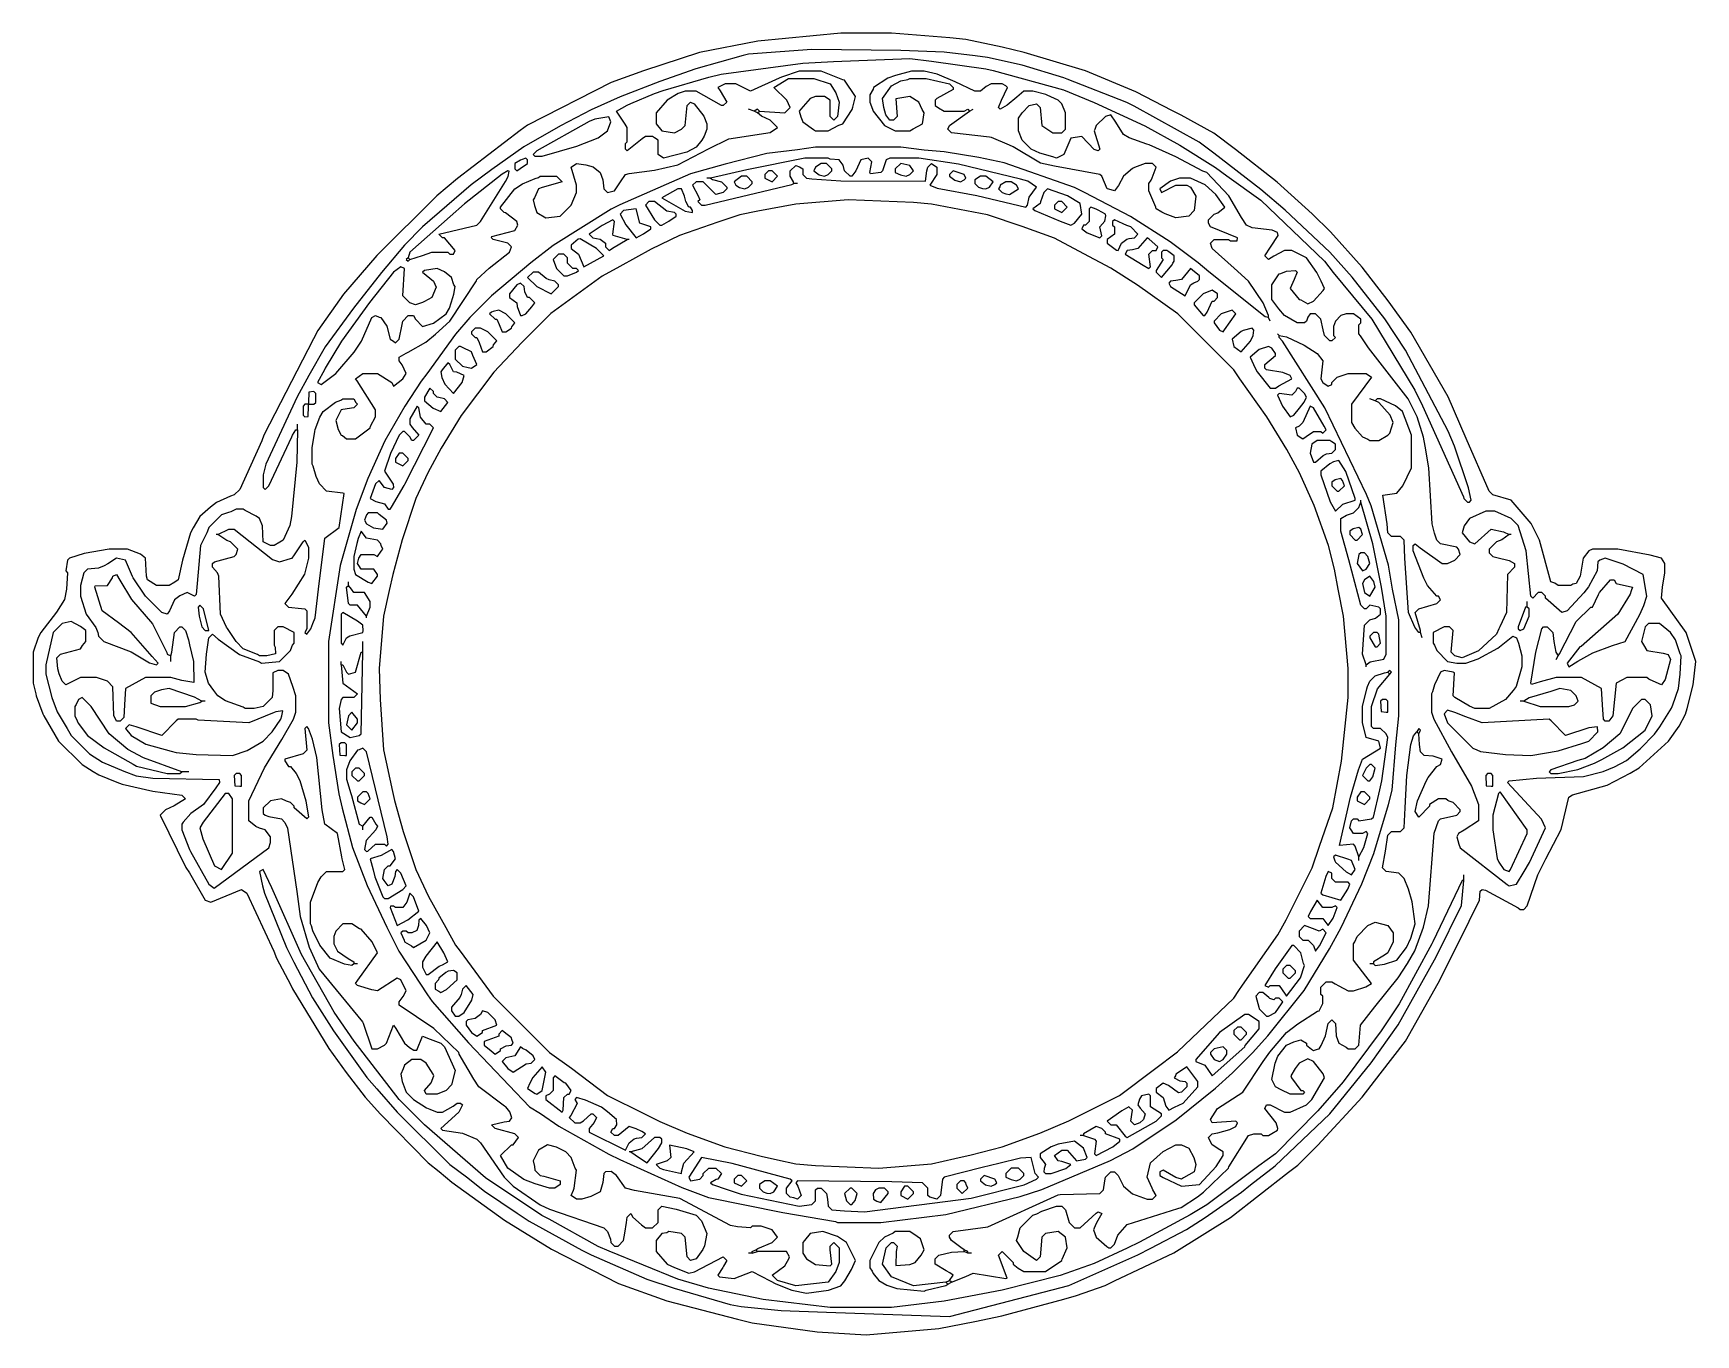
# Model space of a CAD drawing. Extents: x 22 to 940, y 35 to 754.
import ezdxf

# ---------------------------------------------------------------- set-up
doc = ezdxf.new("R2010")
doc.units = 0
doc.layers.get('0').update_dxf_attribs({"linetype": 'CONTINUOUS'})

msp = doc.modelspace()

# ---------------------------------------------------------------- linework, layer by layer
at = {"color": 7, "linetype": 'CONTINUOUS'}
for points in [[(482, 35), (521.955446, 38.445545), (541.923077, 42.384615), (556.923077, 45.384615), (591.1, 54.7), (598.1, 56.7), (613.9, 62.2), (619.1, 64.8), (651.846154, 80.230769), (683.1, 99.8), (715.195122, 124.756098), (720.195122, 128.756098), (731.24948, 139.766112), (755.751131, 166.226244), (765.76, 179.18), (779.76, 197.18), (797.769231, 229.153846), (809.2, 251.9), (820.594595, 275.067568), (821, 280), (822, 281), (823.9, 280.7), (841.9, 270.8), (843, 270), (845, 270), (847, 272), (852.8, 289.1), (857.230769, 297.846154), (865.7, 314.1), (870, 332), (871.9, 333.2), (891.1, 338.7), (903.846154, 345.230769), (908.783186, 348.247788), (925, 363), (930.76, 371.18), (934.3, 377.9), (935.3, 380.9), (938.569231, 394.053846), (940, 407), (934.8, 422.9), (921, 442), (921.569231, 448.053846), (923, 456), (923, 461), (921, 464), (914.911765, 465.647059), (897, 469), (883, 469), (881, 468), (877.8, 464.1), (876.208, 454.144), (874, 450), (872.1, 449.7), (871, 449), (864, 449), (862.1, 450.2), (860, 451), (853.8, 473.9), (849.2, 483.1), (838, 496), (828, 499), (826, 501), (813.2, 530.1), (803.2, 553.1), (782.76, 588.82), (770.230769, 606.153846), (755.751381, 624.776243), (738.248619, 644.223757), (728.223757, 654.248619), (708.776243, 671.751381), (685.82, 689.76), (673.82, 698.76), (655.9, 708.8), (651.1, 711.2), (630.9, 721.7), (603.1, 733.2), (569.088235, 743.352941), (557.088235, 746.352941), (536.955446, 750.554455), (528.044554, 751.445545), (496, 754), (468, 754), (422.067568, 749.594595), (389.911765, 743.352941), (358.9, 733.3), (341.1, 726.7), (294.846154, 703.230769), (290.82, 700.24), (256.204918, 673.754098), (244.795082, 664.245902), (211.752212, 631.216814), (193.245902, 609.795082), (179.230769, 589.846154), (176.8, 585.1), (149.3, 531.9), (148.2, 528.9), (136, 502), (133, 499), (130.9, 498.3), (123.18, 494.76), (119.82, 492.24), (114, 487), (110.230769, 480.846154), (108.8, 478.1), (104.405405, 462.932432), (102, 452), (100.1, 450.8), (97, 449), (90, 449), (85, 452), (84.45082, 454.040984), (84, 464), (81.153846, 466.230769), (74, 469), (64, 469), (50.067568, 466.594595), (42, 464), (41, 463), (40, 457), (41, 456), (40.42, 446.94), (39.294118, 441.176471), (34.754098, 434.204918), (26.2, 422.9), (24.8, 420.1), (22, 412), (22, 395), (23.405405, 389.067568), (23.647059, 387.911765), (27.2, 378.1), (27.8, 376.9), (36, 363), (49, 350), (55.153846, 346.230769), (58.153846, 344.230769), (68.1, 340.3), (71.1, 339.2), (88.076923, 335.384615), (104, 333), (106, 331), (99.9, 327.2), (95, 325), (92, 322), (106.230769, 293.153846), (108.2, 290.1), (117, 275), (120, 274), (137, 281), (140, 279), (154.8, 246.9), (156.3, 243.1), (164.2, 228.1), (165.2, 226.1), (185.230769, 193.153846), (194.76, 179.82), (205.248619, 166.223757), (213.751381, 156.776243), (240, 130), (246.204918, 125.245902), (253.211765, 119.247059), (282.153846, 98.230769), (308.153846, 82.230769), (345.1, 63.3), (371.9, 53.7), (410.923077, 43.615385), (418.911765, 41.647059), (454.955446, 36.554455), (482, 35)], [(423, 711), (437, 710), (440, 713), (438.2, 717.1), (431, 724), (439, 729), (453, 729), (462, 726), (465.2, 721.1), (467, 716), (466, 708), (464, 706), (462, 708), (462, 717), (459, 719), (454, 719), (451, 718), (445.8, 712.1), (445, 711), (445.8, 707.9), (447, 705), (452.9, 700.8), (454, 700), (461, 700), (466.9, 703.2), (469, 704), (474.2, 711.9), (474.647059, 713.088235), (476, 719), (470, 728), (469.1, 728.2), (457, 733), (445, 733), (435.1, 729.7), (433.9, 729.2), (418, 722), (410, 726), (404, 726), (400, 724), (401.230769, 722.153846), (405, 716), (403, 714), (402, 714), (388, 722), (382, 722), (378.088235, 720.647059), (372, 717), (366, 710), (366, 704), (369, 700), (376, 699), (380, 701), (382, 703), (383, 714), (385, 716), (387, 715), (392.2, 708.1), (394, 704), (394, 701), (392.482759, 697.206897), (391.230769, 694.846154), (388, 691), (382.9, 688.3), (370, 685), (367, 687), (367, 695), (365.1, 696.2), (364, 697), (360, 697), (358.195122, 695.756098), (350, 689), (349, 690), (349, 693), (350, 694), (350, 702), (348.769231, 703.846154), (344, 711), (349.9, 714.2), (351.9, 715.2), (365.1, 720.7), (369.9, 722.3), (395.088235, 729.647059), (401.911765, 731.352941), (446.946154, 737.430769), (463.972414, 738.468966), (506, 740), (517.962069, 738.544828), (548.088235, 734.352941), (552.088235, 733.352941), (590.9, 722.8), (607.9, 715.7), (635.846154, 702.769231), (655.1, 692.2), (674.82, 679.76), (681.153846, 675.230769), (699.765138, 661.750459), (735, 628), (739.754098, 621.795082), (761.2, 596.1), (784.8, 556.9), (789.2, 548.1), (811.8, 497.9), (812, 497), (814, 495), (815, 495), (816, 496), (814.594595, 502.932432), (806.7, 525.9), (803.2, 534.1), (779.769231, 578.846154), (768.230769, 596.153846), (750.243902, 619.195122), (738, 633), (713.216814, 656.247788), (699.795082, 667.754098), (673.846154, 687.769231), (665.82, 693.76), (629.9, 713.8), (625.9, 715.8), (592.9, 728.7), (591.1, 729.3), (568.1, 736.3), (548.946154, 740.569231), (542.053846, 741.430769), (524.980831, 743.520767), (501.019169, 744.479233), (452, 745), (416.911765, 742.352941), (414.088235, 741.647059), (387.9, 734.3), (367.9, 727.3), (346.1, 718.8), (330.1, 711.7), (313.1, 702.8), (292.9, 691.2), (275.18, 678.76), (263.82, 670.24), (237, 647), (227, 637), (214.247788, 621.783186), (198.76, 602.18), (183.24, 580.82), (174.2, 564.9), (167.8, 553.1), (150.405405, 515.932432), (149, 510), (149, 503), (150, 502), (152, 504), (164.8, 531.1), (165.2, 531.9), (167, 535), (168, 535)], [(788, 423), (788, 424), (785, 434), (787, 436), (797, 439), (799, 441), (798, 443), (797, 443), (791.8, 448.9), (789.8, 452.9), (784, 468), (784, 471), (785, 472), (787.77931, 469.751724), (800, 461), (803, 461), (807, 463), (810, 466), (809, 469), (808, 470), (799, 472), (797, 474), (796.3, 476.1), (795.7, 477.9), (794.475113, 483.022624), (792.54918, 513.959016), (790.647059, 525.911765), (789.615385, 530.923077), (786.2, 542.1), (781.2, 552.1), (759.243902, 580.195122), (754.8, 586.9), (754, 588), (754, 593), (755, 594), (755, 596), (751, 599), (747, 599), (744, 598), (741, 595), (740, 592), (740, 587), (741, 586), (739, 584), (738, 584), (735, 587), (734.352941, 590.088235), (733, 596), (730, 599), (727, 599), (725.8, 597.1), (725, 595), (724, 594), (720, 594), (713, 598), (709.76, 601.82), (706, 607), (706, 615), (710, 621), (710.9, 621.2), (714.067568, 622.594595), (719, 623), (720, 622), (718.2, 617.9), (716, 613), (721, 607), (721.846154, 606.769231), (725.8, 604.6), (729, 606), (734.2, 611.9), (735, 613), (733.2, 617.1), (730.8, 621.9), (725, 630), (717, 634), (713, 634), (707.1, 630.8), (704, 629), (702, 631), (705.24, 635.82), (709.4, 642.2), (709, 644), (706.1, 645.3), (695.040984, 646.45082), (692, 648), (689.24, 652.18), (682.2, 664.1), (670, 677), (667.9, 677.8), (652.9, 685.8), (638.1, 692.3), (636.9, 692.7), (627.153846, 696.230769), (624, 698), (619.8, 704.9), (617, 709), (614, 708), (609, 703), (608.2, 700.9), (607.8, 700.1), (611, 690), (610, 689), (607.9, 689.8), (601, 697), (595, 696), (591, 687), (587, 685), (584.911765, 685.647059), (577.9, 687.8), (573, 690), (568, 695), (566, 700), (566, 707), (568, 710), (572, 714), (576, 715), (578, 713), (579, 703), (585, 699), (590, 699), (592, 701), (592, 710), (590, 715), (588, 717), (581.9, 719.8), (581.1, 720.2), (574, 722), (569, 722), (565.204918, 718.754098), (559.795082, 714.245902), (556, 712), (555, 713), (556.7, 717.1), (560, 724), (559, 725), (557, 726), (551, 726), (548.264706, 724.558824), (545, 722), (542, 722), (531.1, 727.2), (521.088235, 731.352941), (514, 733), (507, 733), (498.1, 730.7), (493.9, 729.2), (486, 724), (485.8, 723.1), (484, 720), (484, 716), (485.352941, 712.088235), (485.8, 710.9), (492, 703), (498, 700), (506, 700), (507.9, 701.2), (513, 704), (514, 710), (512.8, 711.9), (511, 716), (506, 719), (498.25, 717.75), (499, 708), (497, 706), (495, 706), (492.8, 708.9), (491.647059, 712.911765), (491, 718), (496, 725), (501.076923, 727.615385), (504.923077, 728.384615), (506, 729), (515, 729), (528, 726), (530, 724), (530, 723), (521, 718), (520, 717), (520, 714), (521.9, 712.8), (525, 711), (536, 711), (538, 712), (539, 711)], [(124, 477), (130, 480), (133, 480), (154.088235, 463.352941), (158, 462), (164.1, 463.8), (165, 464), (166.24, 465.82), (171, 473), (172, 474), (174, 470), (174, 464), (171.7, 455.1), (164.76, 444.18), (161, 439), (163, 437), (170.1, 436.3), (172, 436), (173, 435), (173, 425), (172, 423), (173, 422), (175.2, 424.9), (176.3, 427.9), (177.58, 431.06), (179.445545, 446.955446), (183, 475), (191, 481), (193.75, 499.75), (193, 500), (184, 501), (180, 505), (178.3, 509.1), (176.647059, 514.911765), (176, 516), (176, 525), (177.439024, 533.95122), (177.647059, 535.088235), (180.230769, 541.846154), (182, 545), (188.9, 550.2), (191.9, 551.3), (193, 552), (199, 552), (200.2, 550.1), (201, 549), (199, 547), (192.9, 546.2), (192, 546), (189, 540), (190.3, 535.1), (192, 532), (192.846154, 531.769231), (195, 530), (200, 530), (208, 536), (208.230769, 536.846154), (211, 542), (211, 546), (200.8, 561.9), (200, 563), (204, 566), (212, 566), (220, 561), (221, 559), (226, 563), (228, 566), (225.769231, 570.846154), (224, 573), (224, 575), (227.9, 577.2), (229.1, 577.8), (238.795082, 583.245902), (244.204918, 587.754098), (252, 595), (266.76, 617.18), (267, 618), (273.804878, 624.243902), (285, 633), (286, 636), (284, 638), (281.923077, 638.615385), (276, 640), (275, 641), (275.25, 641.75), (288, 645), (289.5, 648), (289, 650), (282.846154, 654.769231), (282, 655), (280, 657), (280, 658), (288, 668), (292.18, 670.76), (299.1, 673.7), (300.9, 674.3), (302, 675), (311, 675), (314, 672), (303.1, 668.8), (301, 668), (298.7, 663.1), (298, 662), (298.7, 658.9), (300, 655), (305, 652), (313, 653), (319, 659), (322, 666), (322, 670), (319, 680), (322, 682), (327.088235, 681.352941), (331.1, 680.2), (335, 677), (336.594595, 672.932432), (337, 668), (339, 666), (342.1, 666.8), (343, 667), (346.2, 671.9), (349, 676), (351.067568, 676.594595), (364.95122, 678.439024), (377.9, 681.3), (394.9, 690.2), (406.088235, 695.647059), (428.9, 699.2), (433, 702), (429, 706), (424.153846, 708.230769), (422, 710)], [(303, 686), (322.1, 691.7), (333.846154, 696.230769), (339, 700), (341, 705), (339.75, 707.75), (332.076923, 706.615385), (328.9, 705.2), (300, 689), (298, 687), (299, 686), (303, 686)], [(420, 711), (417, 712)], [(423, 711), (422, 712), (420, 711)], [(422, 710), (420, 711)], [(422, 710), (423, 711)], [(704, 597), (704, 598), (701.2, 605.1), (693, 617), (685.211765, 624.247059), (673, 635), (672, 638), (674, 640), (682, 640), (683.088235, 639.352941), (686.75, 639.25), (687, 641), (672, 647), (671, 649), (671, 651), (674, 654), (676.1, 654.8), (680, 658), (675, 665), (669.18, 670.24), (661, 674), (655, 674), (649.9, 672.2), (644, 668), (645, 666), (653, 670), (659, 670), (661, 669), (664, 664), (663, 656), (660, 653), (653, 652), (647.1, 654.2), (645.1, 655.2), (642, 657), (641.8, 657.9), (638, 667), (638, 671), (639.2, 672.9), (639.8, 674.1), (642, 680), (640, 682), (636, 682), (630.1, 679.8), (628.9, 679.2), (624, 675), (621.230769, 669.846154), (619, 667), (615.9, 667.8), (615, 668), (612, 675), (611, 676), (585.932432, 680.594595), (578.1, 682.3), (563.1, 691.2), (561.1, 692.2), (551.088235, 696.352941), (549.932432, 696.594595), (529, 699), (527, 701), (528, 703), (539, 711)], [(539, 711), (541, 712)], [(704, 597), (702.195122, 597.243902), (671.204918, 622.245902), (665.204918, 627.245902), (649.846154, 638.769231), (627.846154, 652.769231), (602.9, 665.8), (596.9, 668.8), (558.088235, 682.352941), (544.088235, 685.352941), (524.962069, 688.544828), (514.037931, 689.455172), (501, 691), (454, 691), (444.044554, 689.554455), (427.06, 687.58), (404.1, 681.7), (384.9, 676.3), (345.9, 659.2), (341.1, 656.8), (309.153846, 636.769231), (296.795082, 627.245902), (275, 609), (263, 597), (255.248276, 587.77931), (239.24, 565.82), (236.24, 561.82), (227.2, 547.9), (216.2, 528.9), (206.7, 508.1), (200.3, 490.9), (191.384615, 459.923077), (185, 418), (185, 373), (187.439024, 355.04878), (190.647059, 333.911765), (192.615385, 325.923077), (198.2, 304.1), (206.3, 283.1), (217.2, 260.1), (223.8, 246.9), (239.769231, 222.846154), (242.230769, 219.153846), (262.249671, 196.237188), (296, 161), (302.153846, 157.230769), (312.153846, 150.230769), (339.9, 134.8), (345.9, 131.8), (380.1, 116.3), (394.9, 110.8), (435.932432, 102.594595), (464.932432, 97.594595), (466, 97), (490, 97), (525.95122, 101.439024), (566.911765, 111.352941), (578.9, 115.3), (616.9, 131.2), (629.1, 137.8), (653.18, 153.76), (674.776243, 171.248619), (684.223757, 179.751381), (695.248619, 190.776243), (703.751381, 200.223757), (723.76, 225.18), (737.769231, 248.153846), (744.2, 259.9), (755.7, 284.1), (762.2, 300.9), (770.352941, 327.911765), (772.352941, 335.911765), (774.464602, 360.969027), (776, 377), (776, 430), (772.615385, 446.923077), (770.352941, 460.088235), (760.8, 492.9), (758.2, 499.1), (735.2, 547.1), (711.769231, 583.846154), (710, 586)], [(289, 678), (290.846154, 679.230769), (295, 682), (295, 684), (294, 685), (291.9, 684.2), (291.1, 683.8), (288, 682), (288, 679), (289, 678)], [(442, 671), (441.8, 671.9), (440, 675), (440, 678), (443, 681), (445.1, 680.2), (447, 679), (447, 676), (449, 674), (451.911765, 673.647059), (468.010407, 672.48914), (514.75, 672.25), (515.405405, 677.932432), (516, 680), (518, 682), (521, 680), (521, 676), (517, 670), (521.076923, 668.384615), (543.067568, 664.405405), (570, 658), (571, 659), (572, 663.5), (576, 669), (571.1, 672.2), (567.088235, 673.352941), (532.923077, 681.615385), (511, 685), (495, 685), (493, 684), (491, 678), (490, 677), (484.25, 676.25), (484, 677), (485, 683), (483, 685), (479, 684), (476.2, 677.9), (474, 675), (473, 675), (470, 678), (469.2, 681.1), (467, 684), (462.067568, 684.405405), (461, 685), (448, 685), (416.076923, 678.615385), (396, 674)], [(459, 675), (461, 676), (463, 678), (463, 679), (460, 682), (457, 682), (454, 680), (453, 678), (455.9, 675.8), (459, 675)], [(504, 675), (506, 676), (508, 678), (506, 681), (501, 682), (498, 679), (498, 677), (500.9, 675.7), (504, 675)], [(230, 629), (236.9, 631.3), (242, 633), (251, 633), (252, 632), (254, 632), (255, 634), (249, 641), (248, 641), (246, 643), (267, 648), (269, 650), (282.8, 672.1), (284.2, 674.9), (284.75, 677.75), (284, 678), (280.846154, 676.230769), (260.216814, 659.752212), (252.22069, 652.751724), (230, 633), (229, 630)], [(396, 674), (397.1, 673.2), (402, 672), (405, 669), (405, 668), (403, 666), (399, 665), (397.9, 665.8), (392, 672), (388, 672), (386, 670), (389.2, 664.1), (390, 662), (389, 661), (391, 659), (393, 659), (440.911765, 670.352941), (442, 671)], [(396, 674), (394, 674)], [(415, 668), (417, 669), (419, 671), (419, 672), (416, 675), (413, 675), (409, 672), (410, 670), (411.9, 668.8), (415, 668)], [(430, 672), (433, 675), (430, 678), (428, 678), (426, 676), (426, 674), (430, 672)], [(444, 671), (442, 671)], [(534, 672), (536, 673), (537, 674), (536, 676), (530, 678), (528, 676), (528, 675), (530.9, 672.8), (534, 672)], [(548, 668), (550, 669), (552, 672), (548, 675), (545, 675), (542, 673), (542, 671), (544, 669), (546.1, 668.3), (548, 668)], [(561, 665), (566, 668), (565, 670), (562, 672), (559, 672), (556, 670), (555.8, 669.1), (555, 668), (557, 666), (559.1, 665.3), (561, 665)], [(489, 127), (517.959016, 129.45082), (530.911765, 132.352941), (539.911765, 134.352941), (557.1, 138.8), (577.9, 146.3), (593.9, 153.2), (603.1, 157.8), (621.82, 167.24), (641.18, 181.76), (653.766112, 191.24948), (685, 221), (687.76, 225.18), (689.769231, 228.153846), (709.2, 255.9), (713.769231, 264.153846), (728.2, 292.9), (732.3, 304.9), (739.615385, 326.076923), (744.405405, 351.932432), (748, 387), (748, 403), (745.54918, 431.959016), (742.615385, 446.923077), (740.615385, 457.923077), (737.2, 471.1), (729.3, 493.1), (721.2, 511.1), (714.2, 524.1), (703.24, 542.18), (688.230769, 563.153846), (685, 568), (654, 599), (631.82, 614.76), (617.1, 624.2), (602.1, 632.2), (585.9, 640.7), (568.1, 647.3), (548.923077, 653.615385), (545.076923, 654.384615), (517.959016, 659.54918), (508.040984, 660.45082), (472, 662), (443.040984, 659.54918), (422.076923, 655.615385), (412.076923, 653.615385), (400.1, 649.7), (378.9, 642.2), (363.153846, 634.769231), (345.9, 625.2), (336.18, 619.76), (307.82, 599.24), (291.750459, 583.234862), (276.249541, 566.765138), (258.24, 542.82), (247.230769, 524.846154), (239.8, 511.1), (233.3, 496.9), (225.7, 474.1), (220.615385, 455.076923), (218.615385, 446.076923), (215.45082, 431.959016), (213, 403), (213.529231, 385.973846), (215.45082, 358.040984), (220.384615, 335.076923), (221.384615, 330.076923), (226.3, 313.1), (233.3, 292.1), (240.230769, 277.153846), (249.8, 259.9), (255.24, 250.18), (257.76, 246.82), (276, 222), (307, 191), (319.18, 182.24), (339.18, 167.24), (359.1, 157.2), (367.9, 152.8), (383.1, 146.3), (403.9, 138.8), (423.911765, 133.647059), (432.911765, 131.647059), (443.037931, 129.455172), (453.962069, 128.544828), (489, 127)], [(369, 648), (372.9, 650.2), (377, 653), (377, 654), (376, 655), (371.9, 655.7), (365, 661), (362, 661), (360, 659), (365, 651), (368, 648), (369, 648)], [(386, 655), (386, 656), (385, 658), (384, 658), (382.352941, 661.088235), (381.647059, 663.911765), (380, 668), (378, 668), (372.1, 664.8), (369, 663), (381.9, 655.7), (386, 655)], [(595, 648), (597, 649), (601, 654), (600, 660), (593.1, 664.2), (582, 668), (580, 666), (578.2, 660.9), (578, 660), (574, 657), (575, 656), (589.1, 650.2), (595, 648)], [(590, 655), (593, 658), (590, 661), (588, 661), (586, 659), (586, 657), (590, 655)], [(355, 641), (358.9, 643.2), (363, 646), (363, 647), (357, 649), (355, 657), (348, 656), (346, 654), (349.24, 648.18), (355, 641)], [(611, 641), (612, 642), (611, 647), (613.76, 650.18), (614.2, 653.1), (614, 654), (610.1, 656.2), (608.9, 656.8), (606, 658), (605, 657), (605, 650), (603, 648), (602, 648), (601, 646), (603.9, 643.8), (611, 641)], [(350, 640), (342.25, 642.25), (342, 643), (343, 650), (342, 651), (336.1, 647.8), (329, 643), (331, 641), (335.1, 640.2), (338, 638), (338, 636), (340, 634), (341.9, 635.2), (350, 640)], [(621, 634), (623, 638), (625.9, 640.2), (627.088235, 640.647059), (630, 641), (632, 643), (628, 647), (625.9, 647.8), (623.9, 648.8), (619, 651), (618, 650), (618, 648), (619, 647), (619, 643), (615, 640), (615, 638), (620.153846, 634.230769), (621, 634)], [(326, 625), (337, 631), (333, 635), (324, 640.5), (322.9, 640.2), (319, 637), (319, 635), (323, 632), (326, 625)], [(351, 640), (350, 640)], [(638, 624), (639, 625), (638, 632), (640, 634), (642, 634), (643, 636), (638.1, 640.2), (637, 641), (632, 635), (628.911765, 634.352941), (626, 634), (625, 632), (634.9, 625.8), (638, 624)], [(645, 619), (650.8, 626.1), (651.2, 626.9), (652, 628), (652, 631), (649.1, 633.2), (648, 634), (646, 634), (645, 633), (645, 630), (646, 629), (642, 623), (642, 622), (645, 619)], [(181, 560), (189, 566), (199.24, 577.82), (203.2, 583.9), (209, 597), (211, 598), (213.1, 597.2), (214, 597), (217.2, 592.1), (219, 585), (220.9, 583.8), (222, 583), (224, 585), (225.7, 593.1), (226, 595), (229, 598), (232, 598), (233, 596), (237, 592), (243.1, 593.8), (250, 599), (251.769231, 602.153846), (253.7, 608.1), (254.3, 609.9), (255, 614), (254.3, 615.1), (253, 619), (249.1, 622.2), (245, 624), (238, 623), (237, 622), (243, 617), (244.4, 613.8), (242, 608), (238.1, 605.8), (236.9, 605.2), (233, 604), (230, 605), (226, 609), (227, 624), (225, 625), (221, 622), (207.76, 605.18), (192.230769, 583.846154), (183.2, 568.9), (182.8, 568.1), (179, 561), (181, 560)], [(229, 630), (228, 629), (229, 628), (230, 629)], [(230, 629), (229, 630)], [(317, 620), (322, 622), (323, 623), (322, 624), (320, 624), (317, 627), (317, 630), (315, 632), (312, 632), (309, 629), (311, 624), (315, 620), (317, 620)], [(292, 598), (294, 599), (297.230769, 602.846154), (299, 605), (296, 608), (295, 608), (293.352941, 611.088235), (293, 614), (291, 616), (289, 615), (285, 610), (285, 608), (289, 605), (289.3, 603.1), (291, 598), (292, 598)], [(308, 610), (312, 614), (312, 615), (310, 617), (306.9, 617.7), (305.307692, 618.461538), (301, 622), (298, 622), (295, 619), (300, 614), (308, 610)], [(658, 609), (661, 615), (662.9, 616.2), (665, 617), (666, 618), (666, 620), (662.1, 623.2), (661, 624), (656, 618), (652.911765, 617.352941), (650, 617), (649, 616), (650, 614), (658, 609)], [(669, 598), (670.2, 599.9), (673, 606), (674, 606), (676, 608), (676, 610), (673, 612), (668, 610), (663, 605), (663, 604), (668, 598), (669, 598)], [(283, 589), (286, 591), (286.230769, 591.846154), (288, 594), (283, 599), (279, 601), (275.9, 600.2), (275, 600), (274, 599), (277, 596), (278, 596), (279.3, 593.1), (281, 589), (283, 589)], [(679, 589), (679.8, 590.1), (686, 599), (684, 601), (678, 599), (674, 595), (674, 594), (677, 590), (679, 589)], [(705, 595), (704, 597)], [(272, 578), (276, 581), (276.230769, 581.846154), (278, 584), (273, 589), (269, 591), (266, 591), (264, 589), (264, 588), (266, 586), (267, 586), (268.3, 583.1), (270, 578), (272, 578)], [(689, 578), (694.2, 583.9), (695.647059, 587.088235), (696, 590), (695, 591), (690.1, 589.8), (688.9, 589.2), (684, 585), (685, 581), (689, 578)], [(710, 587), (709, 588)], [(264, 569), (267, 571), (264.8, 575.9), (264, 578), (259.1, 580.3), (258, 581), (257, 581), (255, 579), (255, 574), (259, 570), (262.1, 569.3), (264, 569)], [(708, 558), (709.846154, 559.230769), (717, 563), (716, 565), (711.946154, 566.569231), (703, 568), (702, 569), (702, 571), (708, 576), (708, 577), (706, 580), (704, 581), (698.9, 579.2), (694, 575), (696.8, 568.9), (697.8, 566.9), (705, 558), (708, 558)], [(710, 586), (710, 587)], [(710, 587), (714.1, 586.2), (723.846154, 581.769231), (731, 577), (734, 573), (733, 563), (734, 561), (737, 559), (739, 560), (739, 561), (742, 564), (748, 566), (758, 566), (761, 564), (750, 549), (750, 539), (751.8, 535.9), (756, 531), (758.9, 529.8), (760, 529), (765, 529), (770, 532), (771, 533), (773, 539), (771.2, 543.1), (765, 550), (763, 551)], [(254, 555), (258.8, 561.1), (260, 565), (255.9, 566.7), (254, 567), (252, 571), (251, 572), (247.8, 568.1), (247, 567), (247.7, 563.9), (249.245902, 560.204918), (254, 555)], [(174, 549), (177, 549), (178, 550), (178, 555), (177, 556), (174.25, 555.75), (174, 550), (174, 549)], [(247, 545), (251, 550), (249, 552), (245.9, 552.8), (245, 553), (243, 555), (243, 556), (241, 558), (238, 553), (238, 551), (242.9, 546.8), (247, 545)], [(716, 542), (718, 543), (721.24, 546.82), (723.76, 550.18), (725, 553), (724, 555), (721, 558), (720, 558), (719, 556), (717, 554), (710, 555), (709, 554), (711.8, 547.9), (716, 542)], [(763, 551), (760, 552)], [(788, 423), (787, 423), (784.8, 425.9), (781.45082, 434.040984), (779.45082, 464.040984), (779, 474), (777, 476), (772, 476), (770, 478), (769.594595, 482.932432), (767.25, 498.75), (775, 500), (778.2, 503.9), (783, 514), (783, 532), (778, 545), (774.153846, 548.230769), (766, 552), (764, 552), (763, 551)], [(174, 549), (172, 549), (171, 548), (171, 543), (172, 542), (173.75, 542.25), (174, 548), (174, 549)], [(219, 491), (219.8, 492.1), (226.8, 504.1), (227.2, 504.9), (243, 536), (241, 538), (239, 538), (235.8, 541.9), (235, 547), (234, 548), (230, 541), (230, 538), (231.243902, 536.195122), (235, 532), (232, 529), (231, 529), (230, 531), (227, 534), (226, 534), (224, 532), (219.3, 521.9), (216, 512), (220.7, 504.9), (221, 503), (220, 502), (216, 503), (213, 507), (211, 505), (208, 497), (211.088235, 495.352941), (216, 494), (218, 491), (219, 491)], [(723, 530), (724.846154, 531.230769), (729, 534), (733, 534), (734, 533), (736, 535), (734.8, 536.9), (729, 547), (727, 548), (723, 539), (721, 537), (719, 536), (720, 532), (723, 530)], [(168, 535), (167.529231, 517.026154), (164.569231, 487.053846), (163.615385, 482.076923), (161.8, 478.1), (160, 474), (158.1, 472.8), (155, 471), (153, 471), (149, 473), (148.554455, 481.955446), (147, 486), (145.153846, 487.230769), (139.1, 490.3), (138, 491), (134, 491), (131.1, 489.7), (129.9, 489.3), (126, 488), (119, 481), (118.2, 478.9), (117.8, 478.1), (114.430769, 470.946154), (112.42, 449.94), (112, 444), (111, 443), (107, 445), (102.9, 443.2), (100, 441), (97.2, 434.9), (96, 433), (93, 434), (84, 443), (77.2, 453.1), (76.8, 453.9), (73, 463), (68, 464), (63.1, 460.8), (61.1, 459.8), (57.94, 458.42), (52, 458), (50, 456), (48, 449), (48, 443), (51.2, 433.1), (56.527027, 425.662162), (57.7, 422.9), (58, 421), (61, 418), (76.1, 412.2), (86.153846, 406.230769), (90, 405), (91, 406), (87.752212, 409.783186), (76, 423), (69.153846, 428.230769), (60, 435), (56, 448), (56.25, 448.75), (63, 449), (65.8, 453.1), (66, 454), (68, 455), (69.8, 451.9), (76.248276, 441.22069), (87.756098, 427.804878), (95.8, 411.9), (96, 411), (98, 410)], [(168, 535), (168, 538)], [(730, 517), (734.195122, 520.756098), (736.088235, 521.647059), (739, 522), (741, 524), (741, 527), (739.1, 528.2), (738, 529), (731, 529), (728, 527), (727, 522), (729, 517), (730, 517)], [(226, 515), (229, 518), (229, 519), (226, 522), (224, 522), (222, 519), (222, 517), (226, 515)], [(741, 490), (745.195122, 493.756098), (752, 496), (752, 497), (746.8, 511.9), (743, 518), (739.9, 517.2), (737.9, 516.2), (733, 512), (733, 510), (738.2, 495.1), (741, 490)], [(743, 501), (746, 504), (745, 507), (744, 508), (740.9, 507.2), (739, 506), (739, 504), (742, 501), (743, 501)], [(755, 495), (755, 496)], [(215, 480), (217.4, 483.3), (217, 485), (213.1, 488.2), (212, 489), (207, 489), (206, 488), (205, 485), (206, 483), (209.9, 480.8), (215, 480)], [(758, 405), (756, 411), (757, 427), (760, 430), (763.1, 430.8), (766, 433), (766, 436), (765, 437), (760, 438), (758, 436), (757, 436), (755, 438), (748.352941, 463.088235), (744, 479), (744, 486), (747.1, 487.8), (751, 489), (754, 492), (755, 495)], [(758, 405), (760.153846, 406.769231), (767.75, 408.25), (769, 411), (769, 432), (766.569231, 447.946154), (761.647059, 471.911765), (755, 495)], [(864, 410), (864.8, 411.1), (874, 429), (882, 437), (883, 437), (886.3, 443.9), (886.8, 445.1), (893, 452), (895, 452), (896, 450), (905, 448), (904.3, 445.9), (903.7, 444.1), (897, 433), (876.795082, 415.245902), (876, 415), (869, 406), (870, 404), (874.9, 407.2), (883.1, 411.8), (894.1, 415.7), (901, 418), (909.2, 432.9), (911.3, 437.9), (913, 443), (911, 455), (899.9, 460.7), (890, 464), (887, 463), (886, 462), (885.594595, 457.067568), (880.76, 448.18), (878.24, 444.82), (869, 435), (866, 434), (857, 442), (857, 443), (855, 445), (853, 445), (850, 442), (849, 443), (846.384615, 468.076923), (842, 482), (838, 486), (829, 490), (824, 490), (815, 486), (812.2, 481.9), (811, 478), (815, 473), (818, 472), (827, 480), (833.911765, 478.647059), (837, 477)], [(209, 450), (212, 454), (212, 455), (210, 458), (203, 458), (201.8, 459.9), (201, 461), (201.8, 464.1), (203, 466), (210, 466), (212, 465), (214.2, 467.9), (215, 469), (214.2, 471.1), (214, 472), (212, 474), (206, 475), (203, 479), (201.352941, 474.911765), (200.647059, 472.088235), (199, 465), (199, 458), (200, 455), (206.9, 450.8), (209, 450)], [(753, 474), (756, 477), (755, 480), (754, 481), (750.9, 480.2), (749, 479), (749, 477), (752, 474), (753, 474)], [(98, 410), (98.569231, 412.053846), (100, 423), (103, 426), (104, 426), (106, 424), (107.647059, 418.911765), (108.352941, 416.088235), (110.544828, 406.962069), (110.75, 395.25), (104.076923, 396.384615), (98, 398), (84, 398), (73, 392), (72.430769, 382.946154), (72, 376), (70, 374), (68, 374), (66.468966, 377.027586), (66, 393), (63, 396), (57, 398), (48, 398), (40, 394), (38, 396), (36.352941, 400.088235), (35.647059, 402.911765), (35, 409), (37, 411), (48, 414), (49.230769, 415.846154), (51, 418), (51, 424), (48.153846, 426.230769), (43, 429), (38, 428), (33, 423), (29, 405), (29, 400), (32.352941, 387.088235), (35.2, 379.1), (40.769231, 369.846154), (43, 366), (53, 356), (60.153846, 351.230769), (72.1, 346.3), (78.9, 343.7), (88.013139, 342.486131), (124.75, 341.75), (124.769231, 340.153846), (122.769231, 337.153846), (116, 328), (109, 323), (104.8, 318.1), (104, 317), (104, 314), (108.2, 303.1), (108.8, 301.9), (119, 284), (121.9, 281.8), (152, 304), (153, 307), (153, 310), (150, 314), (146.9, 314.8), (144.9, 315.8), (141, 319), (141, 330), (149.769231, 348.153846), (159.230769, 363.846154), (165.647059, 375.088235), (167, 379), (167, 388), (165.352941, 393.088235), (163, 400), (160, 402), (157, 402), (154.25, 400.75), (154.384615, 390.923077), (154, 387), (149, 382), (144, 381), (139, 381), (137.9, 381.7), (128.18, 385.24), (124, 388), (121.76, 390.82), (118.8, 394.9), (117, 401), (117.58, 411.06), (119, 420), (121, 422), (124.18, 419.24), (135.9, 410.8), (146.9, 406.7), (148, 406), (158, 407), (164, 413), (164.8, 415.1), (165.2, 415.9), (166, 417), (166, 423), (160, 426), (157, 426), (155, 424), (155, 416), (155.647059, 414.911765), (155.75, 411.25), (151, 410), (147, 410), (145.9, 410.8), (138, 414), (134, 418), (129.2, 425.1), (128.8, 425.9), (125.476289, 433.021649), (124.523711, 453.978351), (123.76, 455.82), (121, 459), (121, 461), (122, 462), (128.088235, 463.647059), (133, 465), (134, 466), (135, 469), (131, 473), (128.9, 473.8), (124, 477)], [(124, 477), (123, 477)], [(837, 477), (832.846154, 474.230769), (830, 473), (826, 469), (826, 467), (828, 465), (830.088235, 464.352941), (836.911765, 462.647059), (840, 461), (840, 459), (836, 455), (835.523711, 434.021649), (831.8, 426.1), (831.2, 424.9), (830, 422), (820.1, 412.8), (811, 409), (807, 410), (805, 412), (806, 424), (804, 426), (801, 426), (795, 423), (795, 417), (795.8, 415.9), (797, 413), (803, 407), (808, 406), (813, 406), (819.911765, 408.352941), (830.795082, 414.245902), (839, 421), (841, 420), (842.2, 417.1), (844, 410), (844, 404), (840.769231, 393.153846), (839.230769, 390.846154), (835, 386), (826, 381), (818, 381), (815.1, 382.3), (807, 387), (806, 388), (806.75, 400.75), (806, 401), (801, 402), (799, 401), (795.7, 394.1), (794.647059, 390.088235), (794, 389), (794, 379), (795.352941, 375.088235), (805.2, 357.1), (816.2, 338.1), (820, 328), (820, 319), (812.1, 313.8), (809, 312), (808, 310), (809.2, 306.1), (810, 304), (835.9, 283.7), (837, 283), (840.1, 283.8), (841, 284), (845.2, 290.9), (848.2, 295.9), (857, 315), (854.750594, 319.767221), (836, 340), (837, 341), (852.017808, 342.519178), (877.982192, 343.480822), (888.9, 346.2), (895.1, 348.8), (901.783186, 352.247788), (909.216814, 358.752212), (917.24, 366.82), (920.230769, 370.846154), (926.7, 381.1), (927.3, 382.9), (930.560976, 392.04878), (931.439024, 399.95122), (932, 410), (931.352941, 411.088235), (928.76, 418.82), (926, 423), (920, 428), (914, 428), (912, 426), (910, 418), (911.2, 416.1), (913, 413), (921.932432, 411.594595), (924.75, 410.75), (926, 408), (923.2, 396.9), (921, 394), (914.9, 396.8), (914.1, 397.2), (913, 398), (902, 398), (899.1, 396.7), (896, 395), (894.2, 376.9), (892, 374), (890, 374), (889, 375), (888.445545, 383.044554), (888, 392), (877, 398), (863, 398), (854.088235, 395.647059), (849.25, 394.25), (849, 395), (851.615385, 412.076923), (855, 425), (856, 426), (858, 426), (861, 423), (861.58, 417.94), (862.705882, 412.176471), (864, 410)], [(838, 477), (837, 477)], [(756, 457), (758, 458), (760, 461), (759, 465), (757, 467), (755, 467), (754, 466), (753, 461), (756, 457)], [(196, 449), (196, 451)], [(760, 443), (763, 448), (762.2, 451.1), (760, 454), (757, 452), (756, 450), (757, 445), (760, 443)], [(206, 432), (201, 438), (197, 438), (196, 439), (195, 448), (196, 449)], [(206, 432), (208, 437), (208, 440), (205, 445), (199, 445), (197.769231, 446.846154), (196, 449)], [(119, 424), (116, 436), (114, 438), (113, 437), (113.647059, 431.911765), (115, 426), (117, 424), (119, 424)], [(193, 416), (195, 420), (196.9, 421.2), (204, 423), (204.2, 423.9), (204, 427), (201.1, 429.2), (193, 434), (192, 433), (192, 417), (193, 416)], [(206, 431), (206, 432)], [(847, 437), (846, 437), (842, 426), (842, 425), (843, 424), (845, 425), (848, 432), (848, 436), (847, 437)], [(847, 437), (847, 440)], [(764, 415), (766, 417), (765, 422), (764, 423), (762, 423), (760, 421), (760, 420), (763, 415), (764, 415)], [(789, 420), (788, 423)], [(204, 412), (204, 418)], [(98, 407), (98, 410)], [(192, 405), (193, 395), (201, 389), (199, 387), (193, 387), (192, 386), (191, 381), (192, 368), (197, 365), (202, 366), (203, 367), (204, 412)], [(192, 405), (193, 405), (195, 401), (196, 400), (200, 401), (203, 412), (204, 412)], [(192, 405), (192, 407)], [(758, 404), (758, 405)], [(863, 408), (864, 410)], [(754, 299), (752, 305), (751, 306), (743.25, 305.25), (749.352941, 331.911765), (753.7, 347.1), (756, 353), (766, 359), (765.2, 362.1), (765, 363), (758, 365), (757.8, 365.9), (756, 373), (756, 382), (758.352941, 391.911765), (758.8, 393.1), (760, 396), (763, 399), (768.1, 400.7), (770, 401)], [(754, 299), (756.647059, 304.088235), (759, 312), (758, 313), (756, 312), (751, 312), (749.8, 313.9), (749, 315), (750, 319), (751, 320), (753, 320), (754, 319), (761, 320), (762, 321), (765.615385, 336.076923), (766.58, 341.06), (770, 365), (769, 367), (766, 370), (762, 370), (761, 371), (761, 382), (764.24, 391.82), (771, 400)], [(771, 400), (772, 401), (771, 402), (770, 401)], [(771, 400), (770, 401)], [(104, 346), (82.9, 353.8), (74.204918, 358.245902), (64, 367), (54, 382), (49, 387), (47, 386), (45.7, 383.1), (45, 382), (45, 377), (46.3, 374.1), (46.8, 372.9), (52, 366), (61.195122, 359.243902), (77.1, 350.2), (79.1, 349.2), (96, 345), (103, 345), (104, 346)], [(115, 385), (111.1, 387.3), (97, 392), (92.9, 391.3), (89, 390), (87, 388), (87, 384), (92, 382), (106, 382), (113.911765, 384.352941), (115, 385)], [(770, 379), (770, 385), (769, 386), (767, 386), (766, 385), (766.25, 379.25), (769, 379), (770, 379)], [(845, 385), (854, 382), (870, 382), (873, 383), (875, 385), (874, 388), (871, 391), (865, 392), (859.911765, 390.352941), (848.1, 386.8), (845, 385)], [(864, 345), (874.911765, 347.352941), (884.1, 350.8), (888.1, 352.8), (899.804878, 359.243902), (912, 369), (916, 377), (915, 383), (912, 386), (910, 386), (905, 381), (904.2, 378.9), (898, 367), (888.804878, 359.243902), (878.911765, 353.352941), (874.9, 352.3), (860, 347), (859, 346), (860, 345), (864, 345)], [(132, 355), (140.1, 357.8), (149, 363), (154, 368), (158.7, 375.1), (159.3, 376.9), (159.75, 379.75), (155.9, 379.2), (155.1, 378.8), (141, 373), (113.026154, 374.470769), (112, 375), (102, 375), (100.9, 374.2), (93, 366), (78.9, 370.8), (75, 372), (73, 370), (76, 366), (84.1, 361.3), (98.088235, 357.352941), (100.911765, 356.647059), (112.022624, 355.475113), (132, 355)], [(117, 385), (115, 385)], [(198, 369), (201, 373), (201, 375), (198, 379), (196, 377), (195, 372), (198, 369)], [(849, 355), (864.076923, 357.615385), (877.1, 361.7), (881, 363), (886, 368), (885.75, 370.75), (880.9, 370.3), (868, 366), (860.1, 374.2), (859, 375), (822, 373), (813.1, 376.3), (806.9, 378.7), (803, 380), (801, 378), (803, 373), (817, 359), (819.1, 358.2), (821.1, 357.2), (835.030973, 355.464602), (849, 355)], [(845, 385), (843, 385)], [(199, 240), (198, 239), (193.9, 239.7), (186, 243), (180.24, 250.18), (176.352941, 258.088235), (175.647059, 260.911765), (175, 262), (175, 274), (179.230769, 284.846154), (181, 288), (184, 291), (193, 291), (194, 292), (192.594595, 297.932432), (192.405405, 299.067568), (190, 312), (183, 317), (181.445545, 325.044554), (178.554455, 353.955446), (176.2, 364.1), (174, 370), (173, 371), (172, 370), (173, 358), (171, 356), (161, 353), (161, 352), (163, 349), (164, 349), (167.2, 345.1), (169.2, 341.1), (172.58, 329.94), (174, 321), (173, 320), (166, 326), (166, 327), (164, 329), (161.9, 329.7), (159, 331), (153, 330), (149, 326), (149, 323), (150, 322), (152.076923, 321.384615), (159, 320), (161, 318), (162.482759, 314.793103), (167.569231, 279.946154), (169.42, 266.06), (174.3, 249.1), (179.8, 236.9), (203.769231, 207.846154), (204.2, 207.1), (209, 193), (212, 193), (216, 195), (217, 196), (221, 206), (222.2, 204.1), (227, 196), (229.846154, 193.769231), (232.153846, 192.230769), (233.75, 192.25), (237, 200), (241.1, 198.3), (247, 196), (249, 194), (255, 181), (253, 173), (250, 170), (245, 168), (239, 168), (238, 170), (241.756098, 174.195122), (243.2, 178.1), (242.8, 178.9), (239, 185), (236, 187), (231, 187), (227, 184), (226.3, 181.9), (225, 179), (225.7, 174.9), (226.8, 171.9), (228, 169), (232, 165), (239.1, 160.3), (240.9, 159.7), (245, 158), (248, 158), (253.846154, 161.230769), (256, 163), (258, 163), (259, 162), (257, 158), (247, 149), (248, 148), (259.088235, 146.352941), (267, 143), (269, 141), (282, 122), (287, 117), (301.9, 106.8), (307.1, 104.3), (337, 94), (339, 92), (340.7, 87.9), (341, 86), (343, 84), (345, 84), (348, 87), (348.594595, 91.067568), (349.647059, 97.088235), (350, 100), (352, 102), (353, 100), (357.846154, 95.769231), (360, 94), (364, 94), (367, 97), (367, 104), (369, 106), (377.088235, 104.352941), (388, 101), (391, 98), (394, 91), (392.647059, 84.088235), (391.769231, 82.153846), (388, 77), (385, 76), (383, 78), (382, 89), (380, 91), (373, 92), (371.911765, 91.352941), (369, 91), (366, 87), (366, 81), (372, 74), (376.1, 72.2), (384, 69), (387.1, 69.7), (403, 78), (405, 76), (403.230769, 72.846154), (402.769231, 72.153846), (400, 68), (401, 67), (409, 66), (419, 70), (428.9, 64.8), (432.1, 63.2), (440.911765, 59.647059), (449, 58), (461.088235, 59.647059), (468, 62), (470.230769, 64.846154), (473.8, 71.1), (476, 76), (471, 86), (466.1, 89.2), (458, 92), (451, 91), (447.8, 87.1), (447, 86), (447, 80), (449, 77), (453.9, 73.8), (462, 73), (463, 74), (462, 82), (462, 84), (464, 86), (467, 83), (467, 75), (465.2, 69.9), (461, 64), (443, 62), (433, 65), (430, 68), (437, 73), (439.2, 76.9), (439.5, 78), (438, 81), (422, 81)], [(762, 240), (763, 239), (768.088235, 239.647059), (775, 242), (780.230769, 248.846154), (782.647059, 254.088235), (785, 262), (783.384615, 274.076923), (781.3, 281.1), (779, 287), (776, 290), (769, 291), (767, 293), (768.594595, 302.067568), (770, 311), (772, 313), (777, 313), (779, 315), (779.527624, 326.024862), (780.472376, 343.975138), (782.647059, 361.088235), (784.230769, 365.846154), (786, 368)], [(787, 367), (788, 369), (787, 370), (786, 368)], [(787, 367), (786, 368)], [(195, 355), (195, 361), (194, 362), (192, 362), (191, 361), (191.25, 355.25), (194, 355), (195, 355)], [(204, 316), (208, 321), (209, 321), (211.2, 317.1), (212, 316), (211.2, 313.9), (205.8, 308.1), (205, 303), (206, 302), (206.804878, 302.243902), (211, 306), (216, 306), (217, 305), (218, 306), (217.405405, 310.067568), (206, 357), (204, 359), (201.9, 358.2), (201, 358), (196.8, 352.1), (195, 347), (195, 342), (197.352941, 334.088235), (197.647059, 332.911765), (202, 317), (204, 316)], [(529, 64), (536.9, 67.2), (541, 69), (559, 66), (559.75, 66.25), (555, 79), (557, 81), (563, 75), (563, 74), (565.9, 71.8), (569, 70), (581, 70), (590, 76), (590.230769, 76.846154), (593, 83), (592, 89), (588, 92), (581, 91), (579, 89), (578, 78), (576, 76), (574.153846, 77.230769), (569, 81), (565, 87), (565.647059, 89.088235), (567, 94), (574, 101), (576.1, 101.8), (578.9, 103.2), (587, 106), (590, 106), (592, 104), (594, 97), (597, 94), (600, 94), (608.9, 102.2), (610, 103), (612, 102), (609.8, 98.1), (608.8, 96.1), (607.5, 93), (609, 89), (614.9, 83.8), (616, 83), (617, 83), (619, 85), (620.8, 90.1), (626, 96), (654.1, 104.7), (655.9, 105.3), (664.82, 111.24), (668.18, 113.76), (682, 127), (682.230769, 127.846154), (693, 145), (696, 146), (700, 146), (701, 145), (704, 145), (705.9, 146.2), (709, 148), (709.2, 148.9), (708.230769, 152.153846), (702, 160), (703, 162), (705, 162), (713, 158), (716, 158), (725, 162), (728, 165), (735, 177), (734.2, 179.1), (729, 186), (725.8, 187.4), (721, 185), (718.769231, 182.153846), (716.5, 178), (716.8, 176.9), (722, 170), (723, 170), (724, 169), (723, 168), (716, 168), (711.1, 170.3), (708, 172), (706, 176), (707.7, 185.1), (709.24, 188.82), (714, 195), (718.1, 196.8), (722, 198), (725, 196), (725, 195), (727.9, 192.8), (729, 192), (731.1, 192.8), (732, 193), (733.230769, 194.846154), (735.615385, 200.076923), (737, 207), (739, 209), (741, 207), (741.430769, 200.053846), (743, 196), (746.9, 193.8), (748, 193), (752, 193), (754, 195), (754.8, 206.1), (762.754098, 216.204918), (775.756098, 232.195122), (780.8, 240.1), (784.8, 247.1), (789.7, 260.1), (792.405405, 271.932432), (795.647059, 312.088235), (798, 319), (799, 320), (808, 322), (810, 324), (810, 325), (806, 329), (803.9, 329.8), (803.1, 330.2), (802, 331), (798, 331), (793, 328), (793, 327), (787, 321), (785, 324), (786.352941, 329.911765), (791.2, 340.9), (792.230769, 342.846154), (797, 349), (799, 350), (800, 353), (794.932432, 354.594595), (790, 355), (788, 357), (787.42, 361.06), (787, 367)], [(760, 341), (761.6, 343.2), (763, 348), (761, 350), (760, 350), (758, 348), (756, 344), (759, 341), (760, 341)], [(108, 346), (104, 346)], [(137, 338), (137, 344), (136, 345), (134, 345), (133, 344), (133.25, 338.25), (136, 338), (137, 338)], [(202, 341), (205, 344), (205, 345), (202, 348), (200, 348), (198, 346), (198, 344), (201, 341), (202, 341)], [(828, 338), (828, 344), (827, 345), (825, 345), (824, 344), (824.25, 338.25), (827, 338), (828, 338)], [(126, 292), (132, 301), (132, 331), (130, 334), (128, 334), (115.8, 318.1), (114, 315), (115.7, 308.9), (122, 294), (126, 292)], [(205, 328), (208, 331), (207, 334), (206, 335), (204, 335), (201, 332), (201, 330), (202.9, 328.8), (205, 328)], [(757, 328), (760, 331), (760, 332), (757, 335), (755, 335), (753, 332), (753, 330), (757, 328)], [(837, 291), (837.8, 292.1), (847, 312), (847, 314), (832, 335), (831, 334), (828, 322), (828, 314), (830.405405, 298.067568), (831.2, 296.1), (834, 292), (837, 291)], [(204, 314), (204, 316)], [(218, 276), (226, 281), (228, 283), (225, 290), (223, 292), (222, 291), (221.647059, 288.088235), (220, 284), (218, 283), (215.8, 285.9), (215, 287), (216, 292), (218, 294), (219, 294), (222, 298), (221, 302), (220, 303), (214.1, 299.8), (208, 298), (209.647059, 291.911765), (210.7, 287.9), (215, 277), (216, 276), (218, 276)], [(750, 289), (752, 292), (750, 297), (747.9, 297.7), (741, 300), (740, 299), (740.8, 296.9), (741, 296), (746.9, 290.8), (750, 289)], [(754, 297), (754, 299)], [(812, 286), (811, 286), (794.8, 252.1), (794.2, 250.9), (776.2, 217.9), (766.230769, 202.846154), (745.243902, 174.804878), (731.248276, 158.77931), (708, 135), (698.82, 128.24), (670.1, 106.8), (660.846154, 101.230769), (632.9, 86.2), (626.1, 82.8), (607.9, 74.3), (589.1, 67.7), (557.076923, 59.615385), (525.067568, 53.594595), (496, 50), (462, 50), (425.053846, 54.430769), (394.9, 60.7), (377.9, 65.7), (340.1, 81.2), (333.9, 83.8), (306.846154, 98.769231), (302.9, 100.8), (271.804878, 121.756098), (238, 151), (224, 165), (199.230769, 197.153846), (188.230769, 213.153846), (170.2, 245.1), (153.8, 281.9), (149, 292), (147, 291), (148.647059, 282.911765), (149.647059, 278.911765), (161.8, 248.9), (165.8, 240.9), (176.230769, 221.153846), (187.769231, 202.846154), (206.247059, 177.211765), (211.752941, 170.788235), (223, 158), (252, 129), (261.18, 122.24), (271.195122, 114.243902), (289.153846, 102.230769), (295.846154, 97.769231), (324.9, 81.8), (330.1, 79.2), (360.9, 65.7), (375.9, 60.7), (406.911765, 51.647059), (412.932432, 50.594595), (435.019169, 48.479233), (460.018464, 47.480059), (528, 45), (593.9, 62.3), (631.9, 79.2), (639.1, 82.8), (658.846154, 93.230769), (669.1, 99.8), (689.18, 113.76), (694.195122, 117.756098), (707.767221, 128.249406), (738, 157), (760.76, 185.18), (775.76, 206.18), (795.8, 242.1), (797.2, 244.9), (810.594595, 272.067568), (812, 286)], [(744, 275), (747.8, 281.1), (749, 284), (748, 285), (741, 285), (739, 287), (739, 290), (737, 291), (735.7, 288.1), (733, 279), (734, 278), (744, 275)], [(812, 286), (812, 289)], [(223, 261), (228.82, 264.24), (235, 269), (232, 277), (230, 279), (228.2, 273.9), (226, 271), (222, 271), (220.9, 271.8), (219.25, 271.75), (219, 271), (223, 261)], [(737, 261), (739.7, 265.1), (742, 271), (741, 272), (739, 271), (734, 271), (731, 275), (727.2, 268.9), (726, 266), (727, 265), (734, 265), (736.2, 262.1), (737, 261)], [(421, 82), (422.1, 82.7), (430, 86), (433, 89), (430, 93), (424, 95), (419, 95), (418, 94), (410.923077, 94.615385), (407.076923, 95.384615), (379.1, 110.2), (353.911765, 114.647059), (349, 116), (344, 123), (341.1, 125.2), (338, 125), (337, 124), (336.594595, 119.067568), (335, 114), (329.923077, 111.384615), (325, 110), (322, 110), (319, 112), (320.3, 114.9), (320.594595, 116.067568), (322, 126), (321.2, 127.1), (319, 133), (316, 136), (310.911765, 138.647059), (306, 140), (301, 137), (298, 131), (298.7, 127.9), (299, 126), (302, 123), (303.9, 122.7), (313, 120), (313, 118), (310, 116), (307, 116), (299.1, 118.3), (292.9, 120.8), (284, 127), (280, 134), (286, 140), (287, 140), (290, 144), (288, 146), (277, 149), (275, 151), (282.088235, 152.647059), (285, 153), (286.2, 154.9), (285.230769, 158.153846), (283, 161), (282.153846, 161.230769), (268, 172), (265.24, 176.18), (257.2, 190.1), (257, 191), (243.195122, 204.243902), (224, 217), (224, 219), (226.2, 221.9), (228, 225), (225, 231), (223, 232), (212, 225), (208.923077, 225.615385), (201, 228), (200, 229), (201.24, 230.82), (212, 246), (209.2, 252.1), (203, 259), (202.153846, 259.230769), (198, 262), (193, 262), (189, 258), (188, 255), (188, 251), (190, 247), (195.9, 242.8), (199, 241), (199, 240)], [(232, 249), (239, 253), (241, 257), (239.2, 261.1), (236, 265), (235, 264), (234.647059, 261.088235), (233.75, 258.25), (231, 257), (229, 257), (228, 258), (226, 258), (225, 257), (226.8, 252.9), (227, 252), (230.9, 249.8), (232, 249)], [(536, 82), (534.18, 83.24), (529, 87), (528, 89), (528, 90), (530, 92), (549.088235, 94.647059), (587.911765, 112.352941), (589.020755, 112.522642), (611, 113), (613, 115), (613.7, 120.1), (614, 122), (617, 125), (619, 125), (621, 123), (624, 117), (628.9, 112.8), (637, 110), (640, 110), (642, 112), (640.230769, 115.153846), (639.8, 115.9), (637, 122), (639, 130), (645.846154, 136.230769), (653, 140), (656, 140), (660, 138), (662.8, 132.9), (664, 129), (663, 125), (657.1, 121.7), (656, 121), (652.9, 121.8), (646, 126), (644, 125), (644, 123), (645.9, 121.8), (656, 117), (666, 118), (675.2, 127.9), (679, 134), (679, 136), (677.18, 137.24), (673, 140), (671.8, 141.9), (671, 144), (673, 146), (676.076923, 146.615385), (682.8, 148.4), (686, 150), (687, 152), (686, 153), (673, 152), (672, 154), (676, 160), (690, 169), (701.2, 185.9), (704.76, 191.18), (714, 202), (720.204918, 206.754098), (731.1, 213.8), (732, 214), (734, 218), (734, 222), (733, 223), (733, 227), (736, 230), (739, 230), (740.9, 228.8), (742.9, 227.8), (748, 225), (751, 225), (757.9, 227.2), (761, 229), (751, 242), (751, 251), (751.8, 252.1), (753, 255), (759, 261), (763, 263), (770, 261), (773, 257), (773, 252), (770, 246), (768.153846, 244.769231), (762, 241), (762, 240)], [(730, 247), (732.2, 249.9), (736, 257), (734, 259), (732, 258), (729.9, 258.8), (724, 261), (721, 258), (721, 255), (723, 253), (726, 253), (729, 250), (730, 247)], [(240, 234), (246.1, 238.7), (247.9, 239.3), (251, 241), (248.8, 245.9), (245, 252), (238.8, 244.1), (237, 241), (237, 238), (239, 234), (240, 234)], [(714, 222), (721.7, 232.1), (724, 239), (723.352941, 240.088235), (722, 246), (718, 250), (717, 250), (707.769231, 237.153846), (702, 228), (704, 227), (705, 228), (710, 228), (713.2, 223.1), (714, 222)], [(201, 240), (199, 240)], [(716, 232), (719, 235), (719, 236), (716, 239), (714, 239), (712, 237), (712, 235), (715, 232), (716, 232)], [(762, 240), (760, 240)], [(247, 224), (250.1, 225.8), (256, 231), (256, 235), (254.1, 236.2), (251.1, 235.8), (249.9, 235.2), (246, 232), (245.769231, 231.153846), (244, 229), (244, 226), (245.9, 224.8), (247, 224)], [(257, 211), (260, 213), (264.2, 219.9), (265, 223), (261, 228), (259, 226), (258.3, 222.9), (257.527027, 221.337838), (253, 216), (253, 214), (255, 211), (257, 211)], [(704, 211), (708, 213), (711.2, 217.9), (712, 219), (710, 221), (708, 221), (707, 220), (704.9, 220.8), (704.18, 221.24), (701, 224), (699, 224), (697, 222), (698.8, 215.9), (699, 215), (703, 211), (704, 211)], [(267, 200), (270, 202), (270, 203), (278, 206), (277, 209), (273, 213), (270, 214), (269, 212), (266.1, 209.8), (262, 209), (261, 208), (261, 206), (264, 202), (267, 200)], [(673, 178), (691, 194), (691.245902, 194.795082), (699, 204), (699, 208), (693, 212), (691, 212), (677, 202), (664, 187), (664, 186), (669, 184), (673, 178)], [(277, 190), (280, 192), (280, 193), (283.088235, 194.647059), (286, 195), (287, 196), (286.2, 198.1), (286, 199), (282.1, 202.2), (281, 203), (279, 201), (279, 200), (271, 197), (271, 195), (274.846154, 191.769231), (277, 190)], [(689, 198), (692, 201), (692, 202), (689, 205), (687, 205), (685, 203), (685, 201), (688, 198), (689, 198)], [(287, 180), (294.088235, 184.647059), (297, 185), (299, 187), (298, 189), (294.1, 192.2), (292.1, 193.2), (291, 194), (288, 189), (283, 188), (281, 186), (284, 182), (287, 180)], [(677, 186), (679, 187), (681, 190), (681, 192), (679, 194), (674, 193), (672, 191), (672, 190), (674, 187), (677, 186)], [(300, 168), (303, 170), (305, 180), (303, 183), (297.8, 177.1), (296.2, 173.9), (295, 171), (299.1, 168.2), (300, 168)], [(314, 158), (314.569231, 159.053846), (315, 166), (317, 168), (318, 168), (319, 170), (316, 174), (315.18, 174.24), (310, 178), (309, 177), (309, 170), (307, 168), (305, 167), (305, 165), (314, 158)], [(649, 159), (652.1, 160.8), (657, 163), (665, 172), (665, 175), (659, 183), (657.1, 181.8), (653, 179), (652.8, 178.1), (652, 177), (655.088235, 175.352941), (658, 175), (659, 174), (659, 172), (656, 169), (654.384615, 168.576923), (648.795082, 172.754098), (646, 174), (642, 171), (642, 169), (646, 166), (647.4, 161.2), (649, 159)], [(349, 137), (351, 141), (353.9, 143.2), (355.088235, 143.647059), (358, 144), (360, 146), (358.1, 147.2), (354.9, 148.7), (351, 150), (345, 145), (343, 145), (341, 147), (342, 149), (343, 149), (344.2, 150.9), (344, 154), (339.18, 158.24), (335.82, 160.76), (326.911765, 164.647059), (322, 166), (321, 165), (322.4, 162.8), (318.8, 156.1), (318, 155), (321, 152), (324, 152), (325.804878, 153.243902), (330, 157), (331, 157), (333, 155), (331.76, 152.18), (329, 149), (329, 147), (349, 137)], [(626, 144), (642, 153), (645, 156), (645, 157), (639, 161), (639, 167), (638, 168), (634, 167), (632.8, 165.1), (632, 162), (633.24, 160.18), (636, 157), (635, 154), (633, 152), (630, 151), (628, 153), (629, 159), (627, 161), (623.153846, 158.769231), (615, 153), (617, 151), (620, 151), (624.9, 144.8), (626, 144)], [(602, 145), (608, 143), (609, 142), (608, 135), (609, 134), (618.1, 138.8), (622, 142), (622, 143), (614, 146), (614, 147), (612, 149), (609, 150), (602, 146), (602, 145)], [(352, 136), (356.846154, 132.769231), (361, 130), (367.2, 137.9), (369, 141), (369, 143), (368, 144), (365, 144), (358.1, 137.8), (352, 136)], [(380, 124), (380, 125), (381.247059, 129.788235), (387, 136), (382.911765, 137.647059), (373.25, 139.75), (374, 133), (372, 131), (366, 129), (368, 127), (370.088235, 126.352941), (380, 124)], [(584, 124), (592.1, 126.8), (595, 129), (589.9, 130.7), (588, 131), (586, 134), (590, 137), (593, 137), (598, 131), (603, 132), (604, 133), (602, 138), (597, 142), (587.9, 140.3), (584.1, 138.8), (578, 135), (578, 133), (580.2, 130.1), (581, 129), (580.3, 126.9), (580, 125), (581, 124), (584, 124)], [(602, 145), (600, 145)], [(352, 136), (351, 136)], [(481, 103), (539.94, 110.42), (569.1, 117.8), (576, 121), (577, 122), (575.230769, 124.153846), (573, 133), (567.06, 132.58), (555.088235, 129.647059), (545.911765, 127.352941), (525, 122), (524, 121), (523, 112), (521, 110), (517.9, 110.8), (517, 111), (516, 112), (516, 116), (513, 119), (496.026154, 119.470769), (444, 120), (443, 119), (444.2, 117.1), (446, 112), (444, 110), (441.9, 110.7), (440, 111), (438, 113), (438, 116), (441, 120), (440, 121), (407.911765, 129.647059), (391, 133), (384, 122), (385, 120), (390, 121), (392, 123), (392, 124), (395, 127), (399, 127), (402, 124), (400, 121), (399.1, 120.8), (396, 119), (397, 118), (405.1, 115.3), (412.9, 112.7), (445, 106), (452, 107), (454, 109), (454, 115), (455, 116), (457, 116), (460, 113), (460.615385, 109.923077), (461, 106), (463, 104), (470.037931, 103.455172), (481, 103)], [(413, 117), (416, 120), (413, 123), (411, 123), (409, 121), (409, 119), (413, 117)], [(429, 113), (431, 114), (433, 117), (429, 120), (426, 120), (423, 118), (423, 116), (425, 114), (427.1, 113.3), (429, 113)], [(535, 113), (538, 116), (537.2, 118.1), (537, 119), (536, 120), (534, 120), (532, 118), (532, 116), (535, 113)], [(551, 117), (553, 118), (554, 119), (553, 121), (547, 123), (545, 121), (545, 120), (547.9, 117.8), (551, 117)], [(565, 120), (567, 121), (569, 123), (569, 124), (566, 127), (562, 127), (559, 124), (559, 122), (561.9, 120.7), (565, 120)], [(474, 107), (475.769231, 109.153846), (477, 113), (474, 116), (473, 116), (470, 113), (471, 109), (473, 107), (474, 107)], [(490, 108), (494, 113), (494, 114), (492, 116), (489, 116), (487, 115), (485.8, 113.1), (486, 110), (487.9, 108.8), (490, 108)], [(505, 110), (508, 113), (508, 114), (505, 117), (503, 117), (501, 114), (501, 112), (505, 110)], [(526, 64), (508, 62), (496, 67), (491, 74), (493, 83), (496, 86), (497, 86), (499, 84), (498.430769, 80.946154), (498.25, 73.25), (506.1, 73.8), (509, 75), (512.2, 78.9), (514, 82), (512, 88), (510.153846, 89.230769), (506, 92), (498, 92), (496.9, 91.2), (492, 89), (489, 86), (484, 76), (484, 72), (485.2, 70.1), (485.8, 68.9), (489, 65), (493.264706, 62.441176), (498.911765, 60.647059), (514, 59), (515.067568, 59.594595), (525.9, 62.2), (527, 63)], [(419, 80), (417, 80)], [(419, 80), (419, 81), (421, 82)], [(419, 80), (422, 81)], [(422, 81), (421, 82)], [(528, 65), (530, 68), (528.1, 69.2), (526.153846, 70.230769), (520, 74), (520, 77), (522, 79), (529.06, 80.58), (536, 81)], [(536, 81), (536, 82)], [(538, 80), (538, 81), (536, 82)], [(538, 80), (536, 81)], [(540, 80), (538, 80)], [(526, 64), (528, 65)], [(529, 64), (528, 65)], [(527, 63), (526, 64)], [(527, 63), (529, 64)]]:
    msp.add_lwpolyline(points, dxfattribs=at)

doc.saveas('drawing.dxf')
